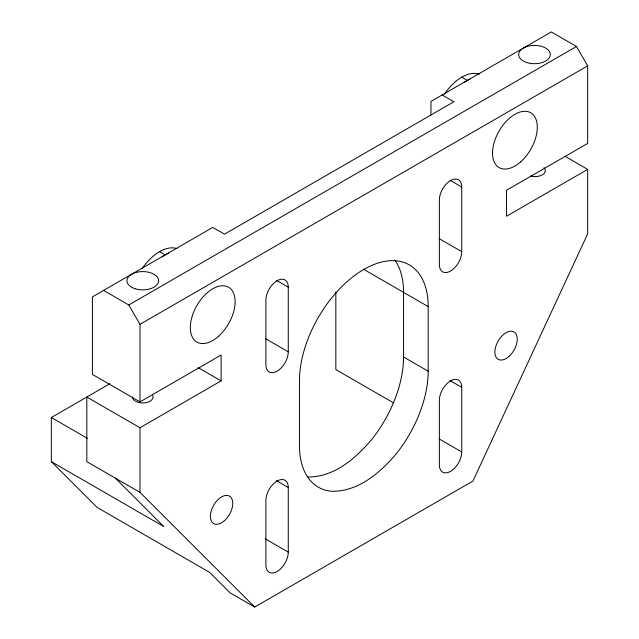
<?xml version="1.0" encoding="UTF-8"?>
<svg xmlns="http://www.w3.org/2000/svg" width="639" height="639" viewBox="0 0 639 639"><rect width="100%" height="100%" fill="white"/><g stroke="black" fill="none" stroke-linecap="round" stroke-linejoin="round"><path stroke-width="0.96" d="M103.598 290.418L128.782 304.955L576.474 46.487L587.664 65.873L587.664 143.416L506.519 190.262L506.519 216.238L587.664 169.391L565.371 156.467M442.164 94.955L453.914 101.737L224.529 234.17L212.723 227.42L92.407 296.879L92.407 374.422L139.973 401.883L139.973 324.34L587.664 65.873M587.664 169.391L587.664 233.882L472.94 481.047L254.697 607.05L230.072 592.832L209.584 572.352L97.104 507.414L51.336 461.654L51.336 417.523L110.012 383.648M139.973 401.883L221.118 355.036L221.118 380.884L139.973 427.731L86.816 397.043L86.816 461.662L139.973 492.349L254.697 607.05M307.934 476.974C334.061 477.189 355.276 458.642 371.371 439.912A91.01 52.55 -60 0 0 403.552 356.977L403.552 292.358A91.01 52.55 -60 0 0 394.926 260.185M576.474 46.487L551.289 31.95L430.974 101.417L430.974 115.332M461.749 77.183L467.349 80.41M449.864 180.166L461.749 187.035L461.749 251.654A15.831 9.138 -60 0 1 450.559 271.04A15.831 9.138 -60 0 1 439.368 264.578L439.368 199.959A15.831 9.138 -60 0 1 450.559 180.573A15.831 9.138 -60 0 1 461.749 187.035M439.672 238.906L461.749 251.654M363.311 269.131L428.178 306.576L428.178 371.195A91.01 52.55 -60 0 1 395.996 454.129C379.734 473.172 358.12 491.703 331.641 491.279A91.01 52.55 -60 0 1 299.467 445.503L299.467 380.884A91.01 52.55 -60 0 1 363.823 269.418A91.01 52.55 -60 0 1 428.178 306.576M276.383 280.329L288.269 287.191L288.269 351.809A15.831 9.138 -60 0 1 277.078 371.195A15.831 9.138 -60 0 1 265.888 364.733L265.888 300.114A15.831 9.138 -60 0 1 277.078 280.729A15.831 9.138 -60 0 1 288.269 287.191M449.864 380.485L461.749 387.346L461.749 451.965A15.831 9.138 -60 0 1 450.559 471.35A15.831 9.138 -60 0 1 439.368 464.888L439.368 400.27A15.831 9.138 -60 0 1 450.559 380.884A15.831 9.138 -60 0 1 461.749 387.346M403.552 356.977L428.178 371.195M159.558 251.646L165.158 254.881M393.368 402.794L335.842 369.582L335.842 292.039M265.345 338.574L288.269 351.809M439.672 439.225L461.749 451.965M198.098 367.593L221.118 380.884M276.383 480.64L288.269 487.509L288.269 552.128A15.831 9.138 -60 0 1 277.078 571.514A15.831 9.138 -60 0 1 265.888 565.052L265.888 500.433A15.831 9.138 -60 0 1 277.078 481.047A15.831 9.138 -60 0 1 288.269 487.509M265.345 538.893L288.269 552.128M51.336 417.523L87.399 438.346M51.336 461.654L163.816 526.592L115.355 478.132M128.782 304.955L139.973 324.34M139.973 427.731L139.973 492.349M142.265 268.548A39.57 22.844 -60 0 1 177.011 248.627M161.915 256.974A39.57 22.844 -60 0 1 168.808 253.052M444.456 94.085A39.57 22.844 -60 0 1 479.202 74.156M464.098 82.503A39.57 22.844 -60 0 1 470.08 78.988M152.713 395.501A10.288 5.943 0 0 1 144.118 402.929A10.288 5.943 0 0 1 132.489 397.043M543.965 167.698A10.288 5.943 0 0 1 542.639 174.679A10.288 5.943 0 0 1 530.705 176.052M520.705 161.803A31.654 18.275 -60 0 0 530.737 112.768A31.654 18.275 -60 0 0 493.292 145.98A31.654 18.275 -60 0 0 520.705 161.803M218.522 336.274A31.654 18.275 -60 0 0 228.554 287.238A31.654 18.275 -60 0 0 191.101 320.443A31.654 18.275 -60 0 0 218.522 336.274M526.584 62.478A15.831 9.138 0 0 0 550.331 54.563A15.831 9.138 0 0 0 526.584 46.655A15.831 9.138 0 0 0 526.584 62.478M134.861 288.644A15.831 9.138 0 0 0 158.6 280.729A15.831 9.138 0 0 0 134.861 272.813A15.831 9.138 0 0 0 134.861 288.644M508.964 356.418A15.831 9.138 -60 0 0 513.98 331.897A15.831 9.138 -60 0 0 495.257 348.503A15.831 9.138 -60 0 0 508.964 356.418M224.465 520.673A15.831 9.138 -60 0 0 229.481 496.152A15.831 9.138 -60 0 0 210.758 512.758A15.831 9.138 -60 0 0 224.465 520.673"/></g></svg>
